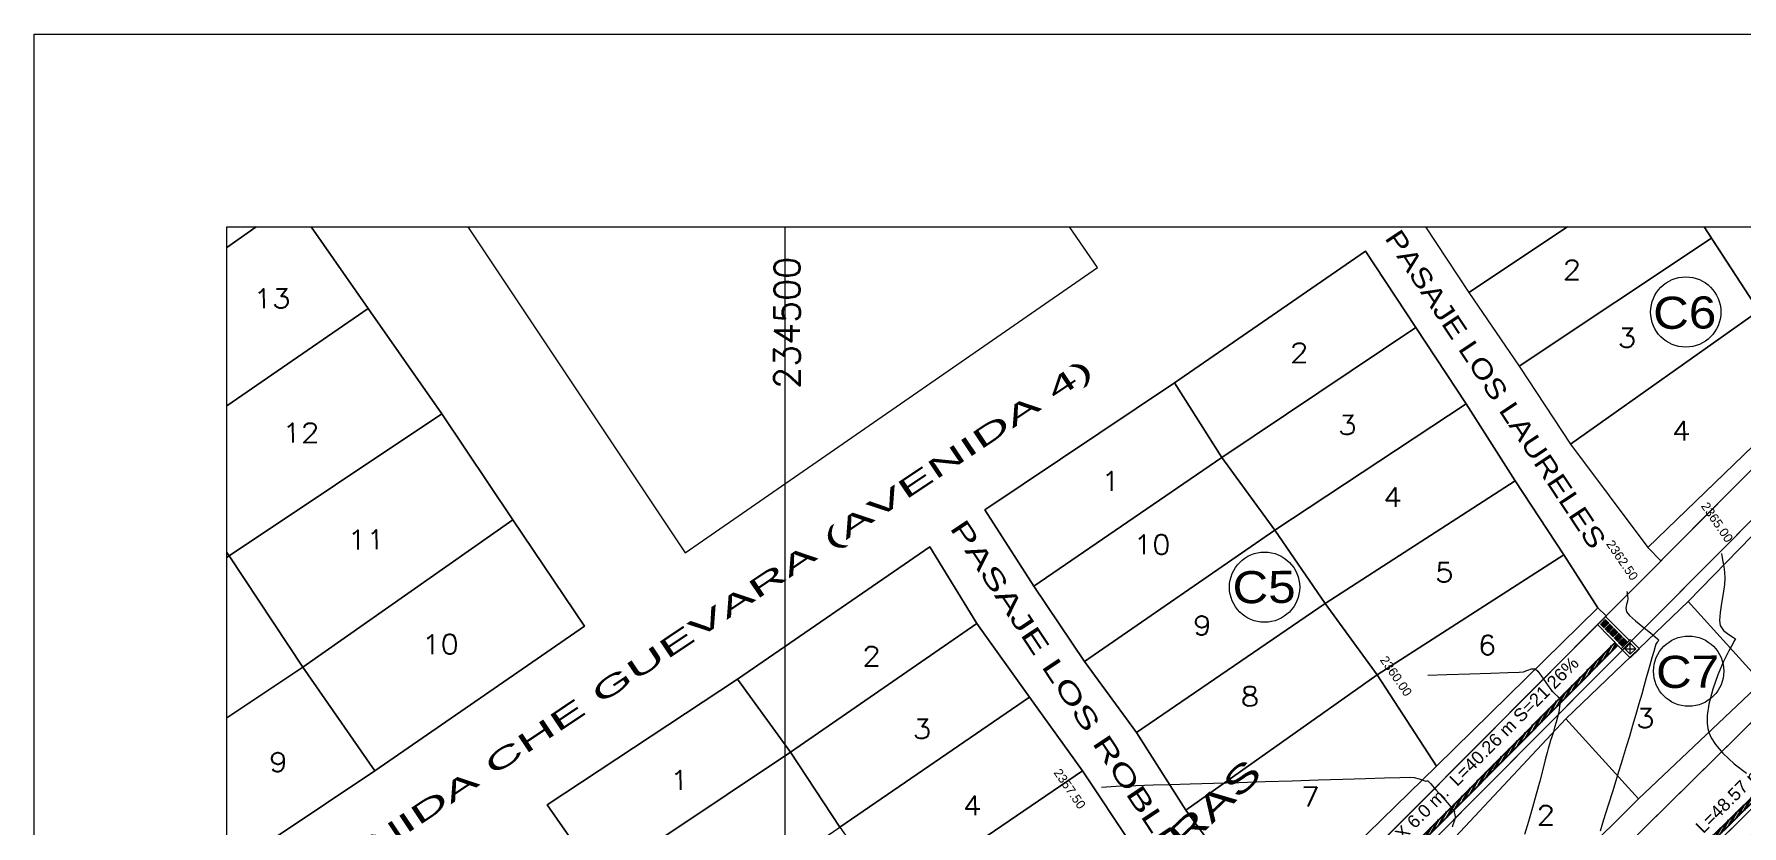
# Model space of a CAD drawing. Header units: millimetres. Extents: x 1977 to 2307, y 1030 to 1272.
# Drawn here: x 1976.8 to 2109.8, y 1210.3 to 1272 of the extents above; entities that cross this region are included whole.
import ezdxf
from ezdxf.enums import TextEntityAlignment as Align

# ---------------------------------------------------------------- set-up
doc = ezdxf.new("R2010")
doc.units = ezdxf.units.MM
doc.linetypes.add('ACAD_ISO10W100', pattern=[18, 12, -3, 0, -3])
doc.layers.get('DEFPOINTS').update_dxf_attribs({"lineweight": 5})
for name, color, linetype, lineweight in [('ACHURADO', 232, 'Continuous', 5), ('AREA-DEPORTIVA', 135, 'Continuous', 5), ('CALLES', 143, 'Continuous', 15), ('CONT-MJR', 201, 'Continuous', 18), ('COORDENADAS', 8, 'Continuous', 5), ('CUADRICULA', 12, 'Continuous', 5), ('Layer2', 2, 'Continuous', 5), ('MANZANAS', 152, 'Continuous', 20), ('REDONDITO-MANZANA', 143, 'Continuous', 9), ('SERV-COMUNALES', 140, 'Continuous', 5), ('TEXTOCALLE', 143, 'Continuous', 5), ('textura arboles', 56, 'Continuous', 20), ('VIVIENDA', 103, 'Continuous', 13)]:
    doc.layers.add(name, color=color, linetype=linetype, lineweight=lineweight)
doc.styles.add('ARIAL-N', font='arial.ttf')
doc.styles.add('ROMAND', font='arial.ttf')
doc.styles.add('ROMANS', font='romans', dxfattribs={"height": 1})
doc.styles.get("Standard").update_dxf_attribs({"font": 'arial.ttf'})
pattern_1 = [(60, (-234533.31379, -8175635.17372), (-0.192474145991, 0.111125), [])]

# ---------------------------------------------------------------- blocks, each defined once
blk = doc.blocks.new('caja')
at = {"layer": 'textura arboles', "color": 30}
for p, q in [((222823.46, 8167427.92), (222824.06, 8167427.32)), ((222824.06, 8167427.92), (222823.46, 8167427.32))]:
    blk.add_line(p, q, dxfattribs=at)
for points in [[(222823.26, 8167428.12), (222824.26, 8167428.12), (222824.26, 8167427.12), (222823.26, 8167427.12)], [(222823.46, 8167427.92), (222824.06, 8167427.92), (222824.06, 8167427.32), (222823.46, 8167427.32)]]:
    blk.add_lwpolyline(points, close=True, dxfattribs=at)

msp = doc.modelspace()

# ---------------------------------------------------------------- hatches: boundary and pattern name
at = {"linetype": 'ACAD_ISO10W100', "lineweight": 25}
h = msp.add_hatch(dxfattribs=at)
h.set_pattern_fill('LINE', color=1, scale=0.07, angle=60, style=0)
h.set_pattern_definition(pattern_1)
h.paths.add_polyline_path([(2123.072, 1224.89), (2123.283, 1224.677), (2088.673, 1190.593), (2088.463, 1190.807)])
h = msp.add_hatch(dxfattribs=at)
h.set_pattern_fill('LINE', color=1, scale=0.07, angle=60, style=0)
h.set_pattern_definition(pattern_1)
edge = h.paths.add_edge_path()
edge.add_line((2071.533, 1196.079), (2071.745, 1195.867))
edge.add_line((2071.745, 1195.867), (2100.129, 1224.413))
edge.add_line((2100.129, 1224.413), (2099.917, 1224.626))
edge.add_line((2099.917, 1224.626), (2071.534, 1196.08))

# ---------------------------------------------------------------- linework, layer by layer
at = {"color": 1, "linetype": 'Continuous', "lineweight": 25}
for p, q in [((2088.463, 1190.807), (2123.072, 1224.89)), ((2088.673, 1190.593), (2123.283, 1224.677)), ((2071.533, 1196.079), (2099.917, 1224.625)), ((2071.746, 1195.868), (2100.129, 1224.413))]:
    msp.add_line(p, q, dxfattribs=at)
at = {"color": 1, "linetype": 'ACAD_ISO10W100', "lineweight": 25, "const_width": 0.01}
for points in [[(2123.072, 1224.89), (2123.283, 1224.677), (2088.673, 1190.593), (2088.463, 1190.807), (2123.072, 1224.89)], [(2071.533, 1196.079), (2071.745, 1195.867), (2100.129, 1224.413), (2099.917, 1224.626), (2071.534, 1196.08)]]:
    msp.add_lwpolyline(points, dxfattribs=at)
at = {"layer": 'ACHURADO', "color": 30}
msp.add_lwpolyline([(2098.54, 1226.014), (2100.406, 1224.133), (2101.045, 1224.767), (2099.179, 1226.649)], close=True, dxfattribs=at)
for points in [[(2099.069, 1225.764), (2099.104, 1225.799), (2098.823, 1226.083), (2098.787, 1226.048), (2099.069, 1225.764)], [(2099.069, 1225.764), (2099.104, 1225.799), (2098.823, 1226.083), (2098.787, 1226.048), (2099.069, 1225.764)], [(2099.149, 1225.843), (2099.184, 1225.879), (2098.903, 1226.163), (2098.867, 1226.127), (2099.149, 1225.843)], [(2099.149, 1225.843), (2099.184, 1225.879), (2098.903, 1226.163), (2098.867, 1226.127), (2099.149, 1225.843)], [(2099.229, 1225.923), (2099.264, 1225.958), (2098.982, 1226.242), (2098.947, 1226.207), (2099.229, 1225.923)], [(2099.229, 1225.923), (2099.264, 1225.958), (2098.982, 1226.242), (2098.947, 1226.207), (2099.229, 1225.923)], [(2099.309, 1226.002), (2099.344, 1226.037), (2099.062, 1226.321), (2099.027, 1226.286), (2099.309, 1226.002)], [(2099.309, 1226.002), (2099.344, 1226.037), (2099.062, 1226.321), (2099.027, 1226.286), (2099.309, 1226.002)], [(2099.388, 1226.081), (2099.424, 1226.116), (2099.142, 1226.4), (2099.107, 1226.365), (2099.388, 1226.081)], [(2099.388, 1226.081), (2099.424, 1226.116), (2099.142, 1226.4), (2099.107, 1226.365), (2099.388, 1226.081)], [(2099.741, 1225.726), (2099.776, 1225.762), (2099.494, 1226.045), (2099.459, 1226.01), (2099.741, 1225.726)], [(2099.741, 1225.726), (2099.776, 1225.762), (2099.494, 1226.045), (2099.459, 1226.01), (2099.741, 1225.726)], [(2099.421, 1225.409), (2099.457, 1225.445), (2099.175, 1225.728), (2099.139, 1225.693), (2099.421, 1225.409)], [(2099.421, 1225.409), (2099.457, 1225.445), (2099.175, 1225.728), (2099.139, 1225.693), (2099.421, 1225.409)], [(2099.501, 1225.489), (2099.537, 1225.524), (2099.255, 1225.808), (2099.219, 1225.772), (2099.501, 1225.489)], [(2099.501, 1225.489), (2099.537, 1225.524), (2099.255, 1225.808), (2099.219, 1225.772), (2099.501, 1225.489)], [(2099.581, 1225.568), (2099.616, 1225.603), (2099.335, 1225.887), (2099.299, 1225.852), (2099.581, 1225.568)], [(2099.581, 1225.568), (2099.616, 1225.603), (2099.335, 1225.887), (2099.299, 1225.852), (2099.581, 1225.568)], [(2099.661, 1225.647), (2099.696, 1225.682), (2099.414, 1225.966), (2099.379, 1225.931), (2099.661, 1225.647)], [(2099.661, 1225.647), (2099.696, 1225.682), (2099.414, 1225.966), (2099.379, 1225.931), (2099.661, 1225.647)], [(2099.773, 1225.054), (2099.809, 1225.09), (2099.527, 1225.374), (2099.492, 1225.338), (2099.773, 1225.054)], [(2099.773, 1225.054), (2099.809, 1225.09), (2099.527, 1225.374), (2099.492, 1225.338), (2099.773, 1225.054)], [(2099.853, 1225.134), (2099.889, 1225.169), (2099.607, 1225.453), (2099.572, 1225.418), (2099.853, 1225.134)], [(2099.853, 1225.134), (2099.889, 1225.169), (2099.607, 1225.453), (2099.572, 1225.418), (2099.853, 1225.134)], [(2099.933, 1225.213), (2099.969, 1225.248), (2099.687, 1225.532), (2099.651, 1225.497), (2099.933, 1225.213)], [(2099.933, 1225.213), (2099.969, 1225.248), (2099.687, 1225.532), (2099.651, 1225.497), (2099.933, 1225.213)], [(2100.013, 1225.292), (2100.048, 1225.327), (2099.767, 1225.611), (2099.731, 1225.576), (2100.013, 1225.292)], [(2100.013, 1225.292), (2100.048, 1225.327), (2099.767, 1225.611), (2099.731, 1225.576), (2100.013, 1225.292)], [(2100.093, 1225.371), (2100.128, 1225.407), (2099.847, 1225.691), (2099.811, 1225.655), (2100.093, 1225.371)], [(2100.093, 1225.371), (2100.128, 1225.407), (2099.847, 1225.691), (2099.811, 1225.655), (2100.093, 1225.371)], [(2100.126, 1224.7), (2100.161, 1224.735), (2099.879, 1225.019), (2099.844, 1224.984), (2100.126, 1224.7)], [(2100.126, 1224.7), (2100.161, 1224.735), (2099.879, 1225.019), (2099.844, 1224.984), (2100.126, 1224.7)], [(2100.206, 1224.779), (2100.241, 1224.814), (2099.959, 1225.098), (2099.924, 1225.063), (2100.206, 1224.779)], [(2100.206, 1224.779), (2100.241, 1224.814), (2099.959, 1225.098), (2099.924, 1225.063), (2100.206, 1224.779)], [(2100.285, 1224.858), (2100.321, 1224.893), (2100.039, 1225.177), (2100.004, 1225.142), (2100.285, 1224.858)], [(2100.285, 1224.858), (2100.321, 1224.893), (2100.039, 1225.177), (2100.004, 1225.142), (2100.285, 1224.858)], [(2100.365, 1224.937), (2100.401, 1224.973), (2100.119, 1225.256), (2100.083, 1225.221), (2100.365, 1224.937)], [(2100.365, 1224.937), (2100.401, 1224.973), (2100.119, 1225.256), (2100.083, 1225.221), (2100.365, 1224.937)], [(2100.445, 1225.017), (2100.481, 1225.052), (2100.199, 1225.336), (2100.163, 1225.301), (2100.445, 1225.017)], [(2100.445, 1225.017), (2100.481, 1225.052), (2100.199, 1225.336), (2100.163, 1225.301), (2100.445, 1225.017)], [(2100.478, 1224.345), (2100.513, 1224.38), (2100.232, 1224.664), (2100.196, 1224.629), (2100.478, 1224.345)], [(2100.478, 1224.345), (2100.513, 1224.38), (2100.232, 1224.664), (2100.196, 1224.629), (2100.478, 1224.345)], [(2100.558, 1224.424), (2100.593, 1224.459), (2100.311, 1224.743), (2100.276, 1224.708), (2100.558, 1224.424)], [(2100.558, 1224.424), (2100.593, 1224.459), (2100.311, 1224.743), (2100.276, 1224.708), (2100.558, 1224.424)], [(2100.638, 1224.503), (2100.673, 1224.538), (2100.391, 1224.822), (2100.356, 1224.787), (2100.638, 1224.503)], [(2100.638, 1224.503), (2100.673, 1224.538), (2100.391, 1224.822), (2100.356, 1224.787), (2100.638, 1224.503)], [(2100.717, 1224.582), (2100.753, 1224.618), (2100.471, 1224.902), (2100.436, 1224.866), (2100.717, 1224.582)], [(2100.717, 1224.582), (2100.753, 1224.618), (2100.471, 1224.902), (2100.436, 1224.866), (2100.717, 1224.582)], [(2100.797, 1224.662), (2100.833, 1224.697), (2100.551, 1224.981), (2100.516, 1224.946), (2100.797, 1224.662)], [(2100.797, 1224.662), (2100.833, 1224.697), (2100.551, 1224.981), (2100.516, 1224.946), (2100.797, 1224.662)]]:
    msp.add_lwpolyline(points, dxfattribs=at)
at = {"layer": 'AREA-DEPORTIVA', "color": 5}
for points in [[(1991.823, 1256.975), (2291.823, 1256.975), (2291.823, 1045.215), (1991.823, 1045.215)], [(2080.161, 1188.45), (2049.747, 1159.499), (2023.539, 1134.161), (2027.721, 1130.02), (2134.274, 1235.049), (2131.474, 1239.029)]]:
    msp.add_lwpolyline(points, close=True, dxfattribs=at)
at = {"layer": 'AREA-DEPORTIVA', "color": 7}
msp.add_lwpolyline([(1991.823, 1256.975), (2177.603, 1256.975), (2177.603, 1107.544), (1991.823, 1107.544)], close=True, dxfattribs=at)
at = {"layer": 'AREA-DEPORTIVA', "color": 64}
for points in [[(2103.495, 1230.99), (2123.094, 1250.7), (2122.553, 1251.399), (2102.471, 1232.007), (2103.495, 1230.99)], [(2076.317, 1199.719), (2124.807, 1248.486), (2125.349, 1247.785), (2115.516, 1237.985), (2105.619, 1227.807), (2096.076, 1218.671), (2086.753, 1208.681), (2077.166, 1198.891), (2076.317, 1199.719)], [(2130.765, 1240.038), (2131.474, 1239.029), (2085.969, 1194.175), (2084.901, 1195.229), (2092.266, 1203.038), (2101.737, 1212.445), (2111.327, 1221.504), (2121.942, 1231.696), (2130.765, 1240.038)], [(2096.412, 1197.729), (2134.274, 1235.049), (2134.965, 1234.068), (2125.289, 1224.501), (2111.174, 1210.277), (2097.531, 1196.528), (2096.412, 1197.729)], [(2099.216, 1226.686), (2098.582, 1227.308), (2086.018, 1214.997), (2073.164, 1202.453), (2074.215, 1201.542), (2099.216, 1226.686)]]:
    msp.add_lwpolyline(points, dxfattribs=at)
at = {"layer": 'AREA-DEPORTIVA', "color": 5}
msp.add_lwpolyline([(2011.218, 1147.796), (2040.741, 1167.877), (2123.094, 1250.7), (2124.807, 1248.486), (2042.465, 1165.674), (2013.073, 1145.681), (2011.218, 1147.796)], dxfattribs=at)
at = {"layer": 'CONT-MJR', "flags": 128}
for points, elevation in [([(2108.213, 1231.54), (2108.22, 1231.492), (2108.237, 1231.387), (2108.27, 1231.204), (2108.322, 1230.922), (2108.39, 1230.521), (2108.444, 1230.083), (2108.472, 1229.626), (2108.435, 1229.123), (2108.337, 1228.443), (2108.217, 1227.687), (2108.112, 1226.951), (2108.062, 1226.334), (2108.106, 1225.934), (2108.376, 1225.559), (2108.772, 1225.237), (2109.13, 1225.006), (2109.289, 1224.905), (2109.251, 1224.826), (2109.197, 1224.742), (2109.079, 1224.528), (2108.781, 1223.965), (2108.375, 1223.135), (2107.932, 1222.116), (2107.521, 1220.987), (2107.214, 1219.83), (2107.09, 1218.935), (2107.092, 1218.31), (2107.147, 1217.924), (2107.192, 1217.743), (2107.251, 1217.565), (2107.41, 1217.211), (2107.741, 1216.683), (2108.32, 1215.995), (2109.196, 1215.182), (2110.149, 1214.445)], 2365), ([(2100.837, 1228.591), (2100.841, 1228.567), (2100.85, 1228.513), (2100.868, 1228.415), (2100.893, 1228.261), (2100.911, 1228.048), (2100.877, 1227.842), (2100.808, 1227.573), (2100.765, 1227.281), (2100.807, 1227.001), (2101.038, 1226.729), (2101.509, 1226.312), (2102.095, 1225.834), (2102.672, 1225.374), (2103.042, 1225.074), (2103.225, 1224.917), (2103.286, 1224.853), (2103.296, 1224.836), (2103.297, 1224.802), (2103.275, 1224.737), (2103.203, 1224.643), (2103.104, 1224.495), (2103.04, 1224.297), (2102.93, 1223.916), (2102.79, 1223.417), (2102.635, 1222.863), (2102.48, 1222.315), (2102.352, 1221.868), (2102.188, 1221.289), (2101.994, 1220.603), (2101.775, 1219.836), (2101.538, 1219.012), (2101.289, 1218.157), (2101.034, 1217.294), (2100.79, 1216.489), (2100.475, 1215.462), (2100.114, 1214.297), (2099.736, 1213.079), (2099.366, 1211.891), (2099.031, 1210.817), (2098.757, 1209.941)], 2362.5), ([(2085.329, 1222.081), (2086.808, 1222.123), (2088.619, 1222.181), (2090.245, 1222.236), (2091.562, 1222.284), (2092.447, 1222.319), (2092.778, 1222.333), (2092.871, 1222.366), (2092.963, 1222.404), (2093.121, 1222.474), (2093.413, 1222.574), (2093.699, 1222.578), (2093.898, 1222.398), (2094.176, 1222.03), (2094.483, 1221.582), (2094.77, 1221.159), (2094.988, 1220.869), (2095.219, 1220.637), (2095.46, 1220.425), (2095.653, 1220.251), (2095.741, 1220.136), (2095.698, 1219.991), (2095.614, 1219.832), (2095.589, 1219.65), (2095.565, 1219.39), (2095.522, 1219.101), (2095.45, 1218.813), (2095.338, 1218.423), (2095.21, 1217.996), (2095.089, 1217.594), (2094.988, 1217.266), (2094.898, 1216.984), (2094.809, 1216.702), (2094.71, 1216.373), (2094.625, 1216.053), (2094.482, 1215.49), (2094.289, 1214.734), (2094.055, 1213.829), (2093.788, 1212.823), (2093.497, 1211.764), (2093.188, 1210.698), (2092.871, 1209.672)], 2360), ([(2059.919, 1213.366), (2061.064, 1213.425), (2062.613, 1213.496), (2063.954, 1213.54), (2065.247, 1213.573), (2066.834, 1213.618), (2068.648, 1213.673), (2070.621, 1213.733), (2072.684, 1213.798), (2074.769, 1213.863), (2076.809, 1213.927), (2078.735, 1213.986), (2080.48, 1214.039), (2081.974, 1214.081), (2083.15, 1214.112), (2083.941, 1214.126), (2084.277, 1214.124), (2084.672, 1214.02), (2085.021, 1213.886), (2085.189, 1213.819), (2085.273, 1213.843), (2085.353, 1213.861), (2085.549, 1213.646), (2085.996, 1213.138), (2086.532, 1212.524), (2086.992, 1211.993), (2087.215, 1211.733), (2087.344, 1211.565), (2087.413, 1211.467), (2087.402, 1211.37), (2087.435, 1211.246), (2087.463, 1211.028), (2087.432, 1210.857), (2087.368, 1210.642), (2087.298, 1210.427), (2087.238, 1210.253)], 2357.5)]:
    msp.add_lwpolyline(points, dxfattribs=dict(at, elevation=elevation))
at = {"layer": 'CUADRICULA', "ltscale": 20}
msp.add_lwpolyline([(2035.263, 1256.975), (2035.263, 1107.544)], dxfattribs=at)
at = {"layer": 'DEFPOINTS'}
msp.add_lwpolyline([(1976.823, 1271.975), (2306.823, 1271.975), (2306.823, 1030.215), (1976.823, 1030.215)], close=True, dxfattribs=at)
at = {"layer": 'MANZANAS'}
for points in [[(1998.396, 1256.975), (2002.829, 1250.621), (2008.554, 1242.416), (2014.089, 1234.164), (2019.688, 1225.887), (2003.358, 1214.633), (1991.823, 1206.937)], [(2010.594, 1256.975), (2027.509, 1231.6), (2059.619, 1253.816), (2057.443, 1256.975)], [(2085.148, 1256.975), (2088.528, 1251.876), (2092.452, 1246.143), (2096.45, 1240.054), (2102.471, 1232.007), (2115.159, 1244.259), (2122.553, 1251.399), (2119.175, 1256.197), (2118.645, 1256.975)]]:
    msp.add_lwpolyline(points, dxfattribs=at)
for points in [[(2080.498, 1255.082), (2084.405, 1249.148), (2088.329, 1243.189), (2092.132, 1237.205), (2095.919, 1231.433), (2098.582, 1227.308), (2086.018, 1214.997), (2073.164, 1202.453), (2066.503, 1211.571), (2062.653, 1217.613), (2058.599, 1223.142), (2054.655, 1229.018), (2050.835, 1234.952), (2065.618, 1244.836)], [(2125.349, 1247.785), (2130.765, 1240.038), (2121.942, 1231.696), (2111.327, 1221.504), (2101.737, 1212.445), (2092.266, 1203.038), (2084.901, 1195.229), (2077.166, 1198.891), (2086.753, 1208.681), (2096.076, 1218.671), (2105.619, 1227.807), (2115.516, 1237.985)], [(2046.563, 1232.068), (2050.229, 1226.103), (2054.33, 1220.376), (2058.461, 1214.633), (2062.314, 1208.818), (2066.391, 1203.14), (2069.519, 1198.367), (2056.14, 1186.09), (2043.431, 1172.904), (2036.527, 1182.915), (2032.45, 1188.713), (2028.652, 1194.502), (2024.88, 1200.234), (2020.843, 1206.144), (2016.77, 1211.991), (2031.577, 1221.754)]]:
    msp.add_lwpolyline(points, close=True, dxfattribs=at)
at = {"layer": 'REDONDITO-MANZANA'}
for centre in [(2105.425, 1250.346), (2072.628, 1228.927), (2105.651, 1222.391)]:
    msp.add_circle(centre, 2.735, dxfattribs=at)
at = {"layer": 'SERV-COMUNALES'}
msp.add_lwpolyline([(2106.857, 1256.975), (2111.126, 1250.436), (2119.175, 1256.197), (2118.645, 1256.975)], dxfattribs=at)
at = {"layer": 'VIVIENDA'}
for points in [[(1991.823, 1243.035), (2002.829, 1250.621), (1998.396, 1256.975)], [(1994.122, 1256.975), (1991.823, 1255.366)], [(1991.823, 1255.366), (1994.122, 1256.975)], [(2085.148, 1256.975), (2088.528, 1251.876), (2096.208, 1256.975)], [(2096.208, 1256.975), (2088.528, 1251.876), (2092.452, 1246.143), (2107.434, 1256.091), (2106.857, 1256.975)], [(1991.823, 1231.617), (1992.011, 1231.358), (2008.554, 1242.416), (2002.829, 1250.621), (1991.823, 1243.035)], [(1991.823, 1231.227), (1992.011, 1231.358), (1991.823, 1231.617)], [(1991.823, 1218.757), (1997.74, 1222.698), (1992.011, 1231.358), (1991.823, 1231.227)], [(1991.823, 1206.937), (2003.358, 1214.633), (1997.74, 1222.698), (1991.823, 1218.757)]]:
    msp.add_lwpolyline(points, dxfattribs=at)
for points in [[(2111.126, 1250.436), (2107.434, 1256.091), (2092.452, 1246.143), (2096.45, 1240.054)], [(2084.405, 1249.148), (2080.498, 1255.082), (2065.618, 1244.836), (2069.301, 1239.033)], [(2115.159, 1244.259), (2111.126, 1250.436), (2096.45, 1240.054), (2102.471, 1232.007)], [(2088.329, 1243.189), (2084.405, 1249.148), (2069.301, 1239.033), (2073.429, 1233.363)], [(2069.301, 1239.033), (2065.618, 1244.836), (2050.835, 1234.952), (2054.655, 1229.018)], [(2008.554, 1242.416), (1992.011, 1231.358), (1997.74, 1222.698), (2014.089, 1234.164)], [(2092.132, 1237.205), (2088.329, 1243.189), (2073.429, 1233.363), (2077.335, 1227.666)], [(2073.429, 1233.363), (2069.301, 1239.033), (2054.655, 1229.018), (2058.599, 1223.142)], [(2121.942, 1231.696), (2115.516, 1237.985), (2105.619, 1227.807), (2111.327, 1221.504)], [(2092.132, 1237.205), (2077.335, 1227.666), (2081.39, 1222.104), (2095.919, 1231.433)], [(2014.089, 1234.164), (1997.74, 1222.698), (2003.358, 1214.633), (2019.688, 1225.887)], [(2077.335, 1227.666), (2073.429, 1233.363), (2058.599, 1223.142), (2062.653, 1217.613)], [(2050.229, 1226.103), (2046.563, 1232.068), (2031.577, 1221.754), (2035.715, 1216.082)], [(2098.582, 1227.308), (2095.919, 1231.433), (2081.39, 1222.104), (2086.018, 1214.997)], [(2081.39, 1222.104), (2077.335, 1227.666), (2062.653, 1217.613), (2066.503, 1211.571)], [(2105.619, 1227.807), (2096.076, 1218.671), (2101.737, 1212.445), (2111.327, 1221.504)], [(2054.33, 1220.376), (2050.229, 1226.103), (2035.715, 1216.082), (2039.555, 1210.236)], [(2081.39, 1222.104), (2066.503, 1211.571), (2073.164, 1202.453), (2086.018, 1214.997)], [(2035.715, 1216.082), (2031.577, 1221.754), (2016.77, 1211.991), (2020.843, 1206.144)], [(2058.461, 1214.633), (2054.33, 1220.376), (2039.555, 1210.236), (2043.604, 1204.507)], [(2101.737, 1212.445), (2096.076, 1218.671), (2086.753, 1208.681), (2092.266, 1203.038)], [(2035.715, 1216.082), (2020.843, 1206.144), (2024.88, 1200.234), (2039.555, 1210.236)], [(2062.314, 1208.818), (2058.461, 1214.633), (2043.604, 1204.507), (2047.477, 1198.699)]]:
    msp.add_lwpolyline(points, close=True, dxfattribs=at)

# ---------------------------------------------------------------- block references
at = {"layer": 'ACHURADO', "color": 30, "xscale": -1, "rotation": 134.7859891571852}
msp.add_blockref('caja', (5641905.3, 5913003.309), dxfattribs=at)

# ---------------------------------------------------------------- texts
at = {"layer": 'CALLES', "color": 1, "style": 'ARIAL-N'}
for s, p in [('TUBERÍA PVC  300 mm. X 6.0 m.  L=40.26 m S=21.26%%%', (2072.127, 1197.895)), ('TUBERÍA PVC  300 mm. X 6.0 m.  L=48.57 m S=19.67%%%', (2091.299, 1194.23))]:
    msp.add_text(s, height=1, rotation=44.94959, dxfattribs=at).set_placement(p)
at = {"layer": 'CONT-MJR'}
for s, p in [('2365.00', (2106.58, 1235.24, 2365)), ('2362.50', (2099.193, 1232.288, 2362.5)), ('2360.00', (2081.579, 1223.265, 2360)), ('2357.50', (2056.171, 1214.493, 2357.5))]:
    msp.add_text(s, height=0.7, rotation=304.49434, dxfattribs=at).set_placement(p)
at = {"layer": 'COORDENADAS', "style": 'ROMANS'}
msp.add_text('234500', height=2, rotation=90, dxfattribs=at).set_placement((2036.452, 1244.359))
at = {"layer": 'Layer2', "color": 2, "ltscale": 20, "style": 'ROMAND', "width": 1.5}
msp.add_text('PASAJE LAS PALMERAS', height=2, rotation=43.49308, dxfattribs=at).set_placement((2036.914, 1180.465))
at = {"layer": 'MANZANAS', "style": 'ROMAND', "width": 1.1}
for s, p in [('C6', (2105.343, 1250.298)), ('C5', (2072.59, 1228.939)), ('C7', (2105.569, 1222.343))]:
    msp.add_text(s, height=2.5, rotation=0.51337, dxfattribs=at).set_placement(p, align=Align.MIDDLE)
at = {"layer": 'TEXTOCALLE', "style": 'ROMAND'}
for s, rotation, width, p in [('PASAJE LOS LAURELES', 303.52514, 1.2, (2081.937, 1256.102)), ('AVENIDA CHE GUEVARA (AVENIDA 4)', 33.76725, 2, (1996.286, 1203.333)), ('PASAJE LOS ROBLES', 303.52514, 1.5, (2048.068, 1233.533))]:
    msp.add_text(s, height=1.5, rotation=rotation, dxfattribs=dict(at, width=width)).set_placement(p)
at = {"layer": 'VIVIENDA', "style": 'ROMANS', "width": 1.125}
for s, p in [('2', (2095.851, 1252.879)), ('13', (1993.899, 1250.634)), ('3', (2100.134, 1247.582)), ('2', (2074.615, 1246.422)), ('3', (2078.365, 1240.797)), ('12', (1996.159, 1240.183)), ('4', (2104.359, 1240.347)), ('1', (2059.924, 1236.43)), ('4', (2081.887, 1235.17)), ('11', (2001.234, 1231.865)), ('10', (2062.434, 1231.485)), ('5', (2085.904, 1229.318)), ('9', (2067.061, 1225.185)), ('10', (2007.023, 1223.718)), ('6', (2089.239, 1223.65)), ('2', (2041.306, 1222.802)), ('8', (2070.773, 1219.671)), ('3', (2101.556, 1217.971)), ('3', (2045.246, 1217.138)), ('9', (1995.125, 1214.556)), ('1', (2026.348, 1213.151)), ('4', (2049.148, 1211.173)), ('7', (2075.488, 1211.863)), ('2', (2093.814, 1210.42))]:
    msp.add_text(s, height=1.5, rotation=0.51337, dxfattribs=at).set_placement(p)

doc.saveas('drawing.dxf')
